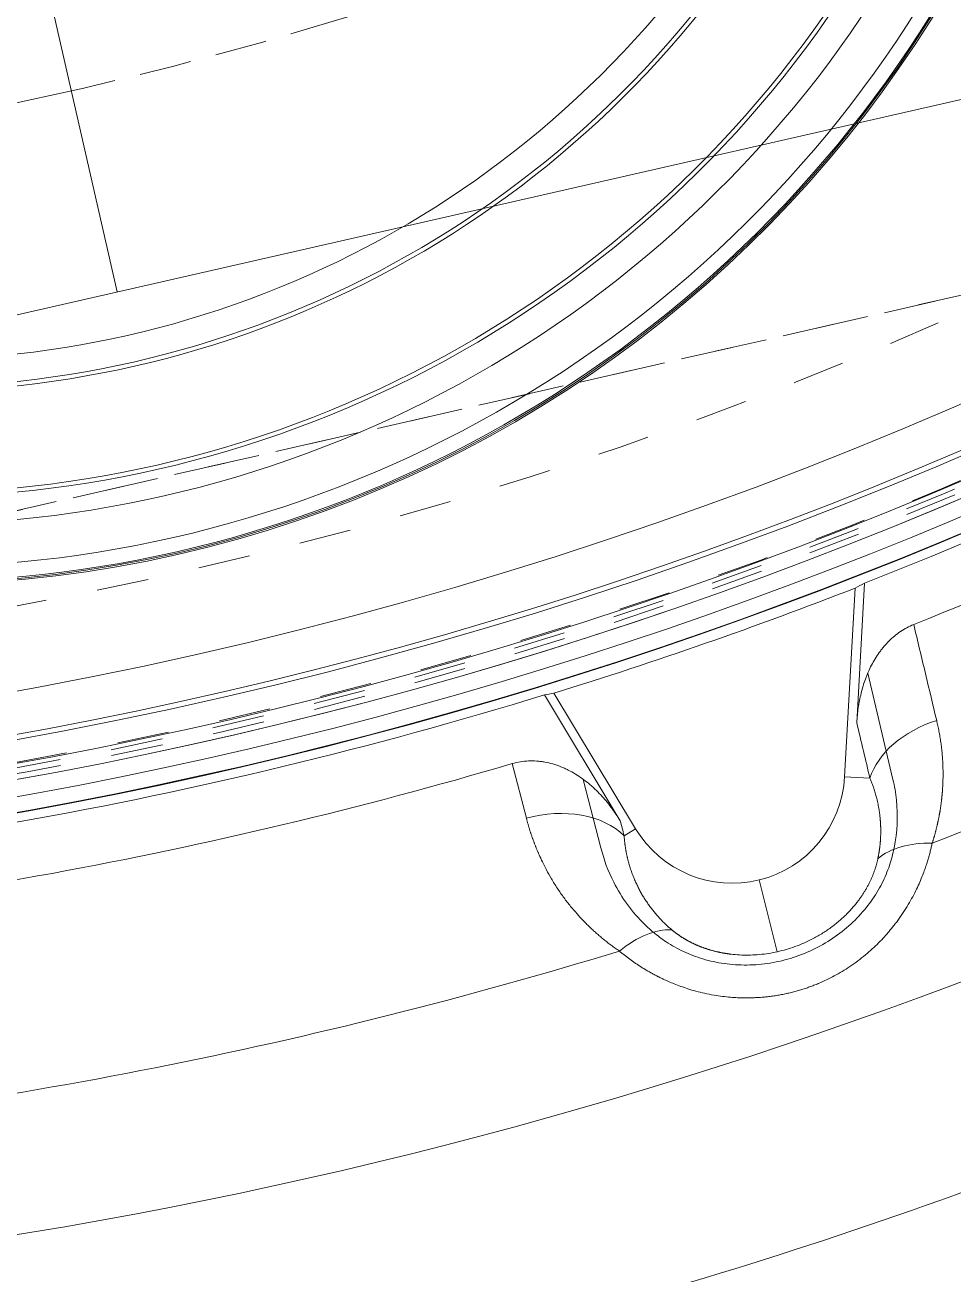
# Model space of a CAD drawing. Header units: millimetres. Extents: x -2414 to 10498, y -2238 to 649.
# Drawn here: x 8074.86 to 8104.01, y -1103.38 to -1064.14 of the extents above; entities that cross this region are included whole.
import ezdxf

# ---------------------------------------------------------------- set-up
doc = ezdxf.new("R2010")
doc.units = ezdxf.units.MM
doc.header["$LTSCALE"] = 16.335
doc.linetypes.add('DASHED', pattern=[0.2, 0.1, -0.1])
doc.linetypes.add('PHANTOM', pattern=[0.8, 0.45, -0.05, 0.1, -0.05, 0.1, -0.05])
for name, color, linetype, lineweight in [('core', 7, 'CONTINUOUS', 20), ('insert', 85, 'CONTINUOUS', 20), ('part', 7, 'CONTINUOUS', 20)]:
    doc.layers.add(name, color=color, linetype=linetype, lineweight=lineweight)

# ---------------------------------------------------------------- blocks, each defined once
blk = doc.blocks.new('43434')
at = {"layer": 'insert', "color": 5, "lineweight": 18}
blk.add_line((1.13686837721616e-13, -1.13686837721616e-13), (27.5925958105837, -120.8910611105456), dxfattribs=at)
at = {"layer": 'insert', "color": 5, "linetype": 'Continuous', "lineweight": 13}
blk.add_line((71.72067697975922, -110.8191145463221), (-16.53548535859181, -130.9630076747691), dxfattribs=at)
at = {"layer": 'insert', "linetype": 'DASHED', "lineweight": 13}
for p, q in [((73.44859172248243, -116.5790304616283), (-15.59314889383916, -136.9022267056447)), ((-15.20035975485712, -136.8125751478607), (73.05580258349687, -116.668682019413))]:
    blk.add_line(p, q, dxfattribs=at)
at = {"layer": 'insert', "linetype": 'PHANTOM', "lineweight": 18}
blk.add_circle((1.13686837721616e-13, -1.13686837721616e-13), 117.5, dxfattribs=at)
at = {"layer": 'insert', "linetype": 'Continuous', "lineweight": 18}
for centre, radius, start, end in [((2.728484105318785e-12, 2.273736754432321e-13), 138.3823994568, 154.2942857142653, 102.8657142857046), ((21.044669575944, -92.18153260729105), 37.913625, 192.8600000000912, 12.86000000007853)]:
    blk.add_arc(centre, radius, start, end, dxfattribs=at)
at = {"layer": 'insert', "linetype": 'Continuous', "lineweight": 13}
for centre, radius, start, end in [((4.433786671143025e-12, 0), 137.8826522044, 154.294285714274, 102.865714285706), ((1.13686837721616e-13, -1.13686837721616e-13), 136.9898415921703, 154.294285714274, 102.8657142857251), ((-2.853539626812562e-11, 0), 137.1317242527, 270, 89.75978569869302), ((1.13686837721616e-13, 0), 135.6324824954, 269.759785698693, 89.75978569869302), ((21.04466957613488, -92.18153260886311), 37.86583031401, 192.8600000000121, 12.8599999995776), ((21.04466957666, -92.18153260871009), 37.82569889316443, 192.859999999998, 12.85999999999798), ((21.04466957666011, -92.18153260870997), 37.36524247822, 192.859999999998, 12.85999999999798), ((21.04466957666, -92.18153260871003), 36.02323091729001, 192.859999999998, 12.86000000008488), ((21.04466957666, -92.18153260871009), 35.16487982839882, 192.8599999999584, 12.86000000001848), ((21.04466957665989, -92.18153260870997), 35.03060413499, 192.8600000000121, 12.86000000007853), ((21.04466957666011, -92.18153260870997), 31.84502845499, 192.8600000000043, 12.86000000007853), ((21.04466957666, -92.18153260871009), 31.71075276158117, 192.859999999998, 12.86000000007218), ((21.04466957666011, -92.18153260870997), 30.85240167269, 192.859999999998, 12.86000000007218)]:
    blk.add_arc(centre, radius, start, end, dxfattribs=at)
at = {"layer": 'insert', "linetype": 'DASHED', "lineweight": 13}
blk.add_arc((1.13686837721616e-13, -1.13686837721616e-13), 138.2077956093934, 262.4788254674497, 303.235460246835, dxfattribs=at)

msp = doc.modelspace()

# ---------------------------------------------------------------- linework, layer by layer
at = {"layer": 'core', "linetype": 'Continuous', "lineweight": 18}
for p, q in [((8100.607812997639, -1087.758619285353), (8100.934056316143, -1081.828595992652)), ((8100.98857818851, -1086.057532305153), (8101.229661305113, -1081.675439505653)), ((8091.477642822219, -1085.130310431953), (8094.043247759849, -1089.389975030135)), ((8091.1767522951, -1085.186510283952), (8093.561957128785, -1089.146657242061))]:
    msp.add_line(p, q, dxfattribs=at)
at = {"layer": 'core', "linetype": 'Continuous', "lineweight": 13}
for p, q in [((8101.333565483317, -1084.504701636891), (8102.125510498776, -1087.840529990443)), ((8090.169653929927, -1087.345275697783), (8090.611433305015, -1089.061247830454)), ((8092.95252752485, -1089.9881382077), (8092.399987853306, -1087.839002318773)), ((8100.607812997639, -1087.758619285353), (8101.402044619244, -1087.802314350033)), ((8094.04324775982, -1089.389975030153), (8093.680582678455, -1089.608408969724)), ((8097.927946452559, -1090.998415642975), (8098.488796308994, -1093.255271931361))]:
    msp.add_line(p, q, dxfattribs=at)
at = {"layer": 'core', "linetype": 'Continuous', "lineweight": 18}
for centre, radius, start, end in [((8050.170361536129, -951.6295860507524), 138.3823994568, 154.2919396506846, 102.8653497159111), ((8050.170361536129, -951.6295860507526), 139.7103292305, 291.4362307228294, 306.2652736301386), ((8050.170302827303, -951.6295068680424), 141.4875188759, 291.8276469846192, 305.0872765858492), ((8050.170361536129, -951.6295860507526), 139.74525, 287.1929123529375, 291.3004668026949), ((8050.170361536129, -951.6295860507524), 139.7103292305, 273.1676188257245, 287.0682170987558), ((8050.170302827302, -951.6295068680425), 141.4875188759, 274.3821190744533, 286.4217656502841), ((8097.074520089789, -1087.564233336653), 3.53863599, 211.0606438317761, 356.8510173191632)]:
    msp.add_arc(centre, radius, start, end, dxfattribs=at)
at = {"layer": 'core', "linetype": 'DASHED', "lineweight": 13}
for radius in [138.0270981755421, 137.858587914482, 133.0301440404466]:
    msp.add_arc((8050.170361536129, -951.6295860507527), radius, 200.0865112642804, 159.9134887357196, dxfattribs=at)
at = {"layer": 'core', "linetype": 'Continuous', "lineweight": 13}
for centre, radius, start, end in [((8050.170361536129, -951.6295860507526), 138.913424579, 197.7271803247957, 342.2728196765129), ((8050.170361536129, -951.6295860507527), 139.3986831883194, 198.3931349306767, 341.6068650693418), ((8050.170361536129, -951.6295860507523), 139.4156184695, 198.4887147623774, 341.5112852376225), ((8050.170302827303, -951.6295068680425), 148.0941848724, 291.0479102702024, 304.1381634071502), ((8050.170302827303, -951.6295068680427), 152.4875782438097, 276.863559965208, 303.5978437502874), ((8050.170302827303, -951.6295068680424), 148.0941848724, 275.3860198503046, 287.0260377524575), ((8050.170302827302, -951.6295068680427), 158.7007579679, 281.9462428701238, 293.2029858053612), ((8122.00616276216, -1113.713636161553), 18.70160677941, 119.8535631614951, 185.000000000204)]:
    msp.add_arc(centre, radius, start, end, dxfattribs=at)
for centre, major_axis, ratio, start_param, end_param in [((8104.28147540194, -1087.960727732753), (-2.919127083319831, -0.6918793763573614), 0.7033591606862354, 4.814821857590831, 5.884978813857995), ((8091.210269421429, -1091.096281985853), (2.905647210962647, 0.7464678729583718), 0.7068916832532853, 0.4002968385741605, 1.595345334048057), ((8104.11995797431, -1091.822702889553), (-2.847494738789358, 0.9443377111208328), 0.6114738482621914, 5.177781569407805, 5.927384521052607)]:
    msp.add_ellipse(centre, major_axis=major_axis, ratio=ratio, start_param=start_param, end_param=end_param, dxfattribs=at)
at = {"layer": 'core', "linetype": 'Continuous', "lineweight": 18}
msp.add_ellipse((8094.15436936625, -1095.261348359153), major_axis=(1.659225569339488, 2.499394026035921), ratio=0.6114697653450974, start_param=0.3557860751629188, end_param=1.105396396981666, dxfattribs=at)
for points in [[(8101.229661305109, -1081.675439505653), (8101.13112488284, -1081.726631894853), (8101.032589888229, -1081.777683889153), (8100.93405631615, -1081.828595992652)], [(8091.1767522951, -1085.186510283952), (8091.277104443479, -1085.167875011552), (8091.37740124588, -1085.149141656753), (8091.477642822219, -1085.130310432053)], [(8075.0180281234, -1103.737927096053), (8074.005001589329, -1103.650766112953), (8072.012310445029, -1103.459085367052), (8069.122951561269, -1103.125642097053), (8067.2633109509, -1102.876733315253), (8066.350001852039, -1102.746571342753)]]:
    msp.add_open_spline(points, degree=3, dxfattribs=at)
for points, knots in [([(8100.988578188498, -1086.057532305152), (8100.997218703109, -1085.900476359682), (8101.012652747339, -1085.744869807495), (8101.057760532297, -1085.436694729252), (8101.087426838125, -1085.284124616965), (8101.162346259922, -1084.982309823974), (8101.207582456981, -1084.833061533636), (8101.275362530984, -1084.648898110846), (8101.289483692542, -1084.612185999829), (8101.318909685867, -1084.539014312742), (8101.334150843092, -1084.502714233717), (8101.381458636758, -1084.394773243459), (8101.415121743605, -1084.324053940472), (8101.522828220213, -1084.115820759616), (8101.603530595677, -1083.98219763351), (8101.717378226366, -1083.822746693982), (8101.74080080846, -1083.791238076347), (8101.789019336703, -1083.729023275986), (8101.813867915428, -1083.698255477579), (8101.890189511005, -1083.607696131095), (8101.943270146036, -1083.549819053184), (8102.109412932356, -1083.384018143263), (8102.229311905613, -1083.283851948007), (8102.392393911989, -1083.17363144727), (8102.425734647259, -1083.15230741972), (8102.493538288571, -1083.111411609), (8102.527908223809, -1083.091891579754), (8102.632443108319, -1083.036156220467), (8102.704030557767, -1083.002760351022), (8102.777600096441, -1082.973293448203)], [0, 0, 0, 0, 0.1250000000000261, 0.1250000000000261, 0.2500000000000522, 0.2500000000000522, 0.3750000000000783, 0.3750000000000783, 0.4062500000000786, 0.4062500000000786, 0.437500000000079, 0.437500000000079, 0.5000000000000696, 0.5000000000000696, 0.6250000000000583, 0.6250000000000583, 0.6562500000000531, 0.6562500000000531, 0.6875000000000477, 0.6875000000000477, 0.7500000000000373, 0.7500000000000373, 0.8750000000000163, 0.8750000000000163, 0.9062500000000111, 0.9062500000000111, 0.9375000000000058, 0.9375000000000058, 1, 1, 1, 1]), ([(8090.169653929961, -1087.345275697894), (8090.253246561768, -1087.320638538501), (8090.337393516837, -1087.301420869302), (8090.506741682253, -1087.27329274135), (8090.677144359847, -1087.255474335136), (8090.849599779252, -1087.257725110989), (8090.958022515579, -1087.265370394221), (8090.979722121363, -1087.267211862384), (8091.022908488876, -1087.271487040644), (8091.087470232447, -1087.278795015784), (8091.151395427283, -1087.288719259152), (8091.278435041912, -1087.311900098735), (8091.362048868728, -1087.331789797391), (8091.527269997139, -1087.379816180215), (8091.608876832906, -1087.407954778964), (8091.709693151129, -1087.448028177398), (8091.729808962223, -1087.456294152616), (8091.769731058637, -1087.473228682751), (8091.829218815388, -1087.499260898913), (8091.887556515027, -1087.527126808425), (8092.002780801948, -1087.585172334343), (8092.077665580426, -1087.626948867213), (8092.297036548312, -1087.760702461309), (8092.436272284791, -1087.861051037746), (8092.602580022446, -1087.998822808664), (8092.635508419427, -1088.027049422296), (8092.700265139512, -1088.084417520548), (8092.795752800798, -1088.171833108175), (8092.886535969226, -1088.263142238073), (8093.062312679738, -1088.450552120602), (8093.171807954664, -1088.581855793126), (8093.37703517415, -1088.855853974596), (8093.472756303512, -1088.998557434441), (8093.561957128811, -1089.146657242046)], [0, 0, 0, 0, 0.06250000000000983, 0.06250000000000983, 0.1250000000000197, 0.1875000000000295, 0.1875000000000295, 0.2031250000000318, 0.2031250000000318, 0.2187500000000341, 0.2500000000000423, 0.2500000000000423, 0.3125000000000557, 0.3125000000000557, 0.3750000000000691, 0.3750000000000691, 0.390625000000068, 0.390625000000068, 0.406250000000067, 0.4375000000000603, 0.4375000000000603, 0.5000000000000469, 0.5000000000000469, 0.6250000000000158, 0.6250000000000158, 0.6562500000000157, 0.6562500000000157, 0.6875000000000155, 0.7500000000000154, 0.7500000000000154, 0.8750000000000078, 0.8750000000000078, 1, 1, 1, 1])]:
    msp.add_open_spline(points, degree=3, knots=knots, dxfattribs=at)
at = {"layer": 'core', "linetype": 'Continuous', "lineweight": 13}
for points in [[(8103.498894542879, -1085.989042419752), (8103.38408834622, -1085.509089935752), (8103.149065007379, -1084.526513141353), (8102.90322391785, -1083.498591137653), (8102.77760009514, -1082.973293444953)], [(8101.40204461925, -1087.802314350052), (8101.335107444959, -1087.519897898553), (8101.199258706689, -1086.946686000053), (8101.059462654669, -1086.356711460252), (8100.98857818851, -1086.057532305153)], [(8093.561957128799, -1089.146657242052), (8093.581556733749, -1089.222948811253), (8093.620927264659, -1089.376199003253), (8093.660640434369, -1089.530783296952), (8093.680582678449, -1089.608408969752)]]:
    msp.add_open_spline(points, degree=3, dxfattribs=at)
for points, knots in [([(8103.358104454047, -1089.842914165902), (8103.361807122931, -1089.831425393679), (8103.369215179811, -1089.808439412279), (8103.380081434288, -1089.773942087215), (8103.390773210463, -1089.739416144582), (8103.401272725911, -1089.704861763743), (8103.411585028745, -1089.670279711733), (8103.421709054546, -1089.635670601938), (8103.431645390347, -1089.601035092926), (8103.441394192082, -1089.566373835092), (8103.450955743348, -1089.53168748495), (8103.460330305637, -1089.496976701276), (8103.469518158623, -1089.462242146126), (8103.478519589477, -1089.427484484538), (8103.48733489585, -1089.392704384592), (8103.495964385185, -1089.357902517374), (8103.504408375021, -1089.323079556964), (8103.512667193027, -1089.288236180418), (8103.520741177103, -1089.253373067753), (8103.528630675478, -1089.218490901926), (8103.536336046784, -1089.183590368825), (8103.543857660157, -1089.148672157245), (8103.551195895326, -1089.113736958876), (8103.558351142692, -1089.078785468284), (8103.565323803426, -1089.043818382897), (8103.572114289549, -1089.008836402985), (8103.578723024026, -1088.973840231647), (8103.585150440843, -1088.938830574792), (8103.591396985102, -1088.903808141123), (8103.5974631131, -1088.868773642122), (8103.603349292418, -1088.833727792034), (8103.609056001998, -1088.798671307845), (8103.614583732234, -1088.763604909276), (8103.619932985063, -1088.728529318753), (8103.62510427397, -1088.693445261412), (8103.630098124394, -1088.658353465031), (8103.63491507513, -1088.623254641617), (8103.639555692629, -1088.588149409919), (8103.644019953087, -1088.553038296117), (8103.648307847238, -1088.517921733493), (8103.652419374341, -1088.482800136287), (8103.656354538408, -1088.447673919118), (8103.6601133486, -1088.412543496908), (8103.663695819178, -1088.377409284861), (8103.667101969569, -1088.342271698431), (8103.670331824417, -1088.307131153286), (8103.673385413615, -1088.271988065286), (8103.676262772391, -1088.23684285043), (8103.678963941197, -1088.201695924884), (8103.681488966359, -1088.166547704753), (8103.683837897843, -1088.131398606767), (8103.686010797829, -1088.096249045565), (8103.688007708874, -1088.061099443717), (8103.689828773092, -1088.025950194105), (8103.692466141571, -1087.969598535633), (8103.695350708282, -1087.892302696318), (8103.697649918984, -1087.794372586807), (8103.698600094949, -1087.697156940252), (8103.698234824742, -1087.600658652438), (8103.696587203051, -1087.504880172013), (8103.693689963123, -1087.409823646479), (8103.689576067143, -1087.315490933256), (8103.684276090949, -1087.221884310087), (8103.677814411834, -1087.129007272756), (8103.670216067948, -1087.036863166884), (8103.661505624487, -1086.945455101261), (8103.651707467449, -1086.854785875547), (8103.640845726529, -1086.76485799837), (8103.62894427979, -1086.675673694304), (8103.616026801297, -1086.587234893489), (8103.602116558477, -1086.49954330103), (8103.587237161175, -1086.412600166736), (8103.571409781076, -1086.326407165398), (8103.554663441537, -1086.240963165054), (8103.536996918198, -1086.156276218696), (8103.518519778294, -1086.072319198331), (8103.505424384768, -1086.016750836269), (8103.498894542879, -1085.989042419751)], [0, 0, 0, 0, 0.008702380248756336, 0.01741115122207847, 0.02612633790161005, 0.03484796327683926, 0.04357604833279259, 0.05231061203777997, 0.0610516713310897, 0.0697992411108482, 0.07855333422169666, 0.08731396144269042, 0.09608113147503333, 0.1048548509299551, 0.113635124316575, 0.1224219540297437, 0.1312153403380005, 0.1400152813714618, 0.1488217731097765, 0.1576348093701197, 0.1664543817951775, 0.1752804798412317, 0.1841130907661644, 0.1929521996176117, 0.2017977892210644, 0.210649840168065, 0.2195083308044216, 0.2283732372184253, 0.2372445332291791, 0.2461221903749315, 0.255006177901428, 0.2638964627504006, 0.2727930095479828, 0.2816957805933299, 0.2906047358471162, 0.2995198329202659, 0.3084410270626207, 0.3173682853152768, 0.3263016309745944, 0.3352411014828601, 0.3441867337167782, 0.3531385639822003, 0.36209662800887, 0.3710609609450382, 0.3800315973520048, 0.3890085711985852, 0.3979919158554874, 0.4069816640895711, 0.415977848058086, 0.4249804993027831, 0.4339896487439432, 0.4430053266743582, 0.4520275627531828, 0.4610563859997249, 0.4700918247871897, 0.4954858059556118, 0.5207533091303225, 0.5458949660272183, 0.5709113482338943, 0.5958029694003675, 0.6205702874172149, 0.6452137052978991, 0.6697334605773213, 0.6941295558743855, 0.7184019594447768, 0.7425506285910236, 0.7665755109826423, 0.790476545912879, 0.8142536654938654, 0.8379067957917872, 0.8614358579040793, 0.8848407689801226, 0.9081214431872257, 0.9312777926236361, 0.954309728180037, 0.9772171603513132, 1, 1, 1, 1]), ([(8101.651974891345, -1090.330925398868), (8101.653869949421, -1090.321817352232), (8101.657679736778, -1090.303506715034), (8101.663165665075, -1090.27595484383), (8101.668517480293, -1090.248162039319), (8101.673712256865, -1090.220134110867), (8101.67875100559, -1090.191871797767), (8101.683628207859, -1090.1633772944), (8101.688340104961, -1090.13465247614), (8101.692882444663, -1090.10569938294), (8101.697251095342, -1090.076520088845), (8101.701441880315, -1090.047116738489), (8101.705450624232, -1090.017491538189), (8101.709273141848, -1089.987646759354), (8101.712905242477, -1089.957584738558), (8101.716342730221, -1089.927307878489), (8101.719581405371, -1089.896818648661), (8101.722617065517, -1089.866119586176), (8101.725445506766, -1089.835213296452), (8101.728062524962, -1089.804102453955), (8101.730463916935, -1089.772789802913), (8101.732645481764, -1089.741278158016), (8101.73460302207, -1089.709570405107), (8101.736332345335, -1089.677669501862), (8101.737829265231, -1089.645578478446), (8101.739089602989, -1089.613300438168), (8101.740109188776, -1089.58083855811), (8101.740883863102, -1089.548196089748), (8101.741409478253, -1089.51537635955), (8101.741681899742, -1089.482382769562), (8101.741697007782, -1089.449218797974), (8101.74145069879, -1089.415887999669), (8101.740938886898, -1089.382394006764), (8101.740157505536, -1089.348740529061), (8101.739102508865, -1089.31493135477), (8101.737769873858, -1089.280970350092), (8101.736155600084, -1089.246861463019), (8101.734255718241, -1089.212608711104), (8101.732066265792, -1089.178216229614), (8101.729583386829, -1089.143688091756), (8101.726802963396, -1089.109028988649), (8101.720835729041, -1089.041652313262), (8101.709230076179, -1088.935283506976), (8101.687638487114, -1088.784535051639), (8101.656911386372, -1088.615763222028), (8101.616922613888, -1088.439112687266), (8101.5710282346, -1088.270659687804), (8101.525153160094, -1088.124959569374), (8101.483836620068, -1088.007388456858), (8101.449129582614, -1087.916507054627), (8101.422680113472, -1087.851084249003), (8101.407794321318, -1087.815903188102), (8101.402044619244, -1087.802314350052)], [0, 0, 0, 0, 0.009721405128814154, 0.01954372100810947, 0.02946683437793204, 0.03949062962780306, 0.04961498886281682, 0.05983979196725658, 0.07016491666590143, 0.08059023858313255, 0.09111563130004101, 0.1017409664096041, 0.1124661135701044, 0.12329094055688, 0.1342153133125096, 0.145239095995563, 0.1563621510279714, 0.1675843391411286, 0.1789055194208193, 0.1903255493510028, 0.2018442848565843, 0.2134615803452065, 0.225177288748129, 0.2369912615602598, 0.2489033488794128, 0.2609133994448096, 0.2730212606749107, 0.2852267787045942, 0.297529798421762, 0.3099301635033732, 0.3224277164509867, 0.3350222986258194, 0.3477137502833778, 0.3605019106076757, 0.3733866177450902, 0.3863677088378808, 0.3994450200573966, 0.4126183866369859, 0.4258876429046773, 0.4392526223156059, 0.4527131574842346, 0.4662690802164033, 0.5180183170962873, 0.5781501212429787, 0.6465777095098808, 0.723203679265658, 0.7972034617944473, 0.8599156390171037, 0.9114628642232231, 0.9519446761131694, 0.9814384217815565, 1, 1, 1, 1]), ([(8102.153861884524, -1090.036008260166), (8102.156534757161, -1090.023397033127), (8102.159153472538, -1090.010794381646), (8102.266436426884, -1089.484015879686), (8102.285456889086, -1088.981746960281), (8102.211676981291, -1088.270164041613), (8102.174466184566, -1088.052829069364), (8102.124119792318, -1087.841060843091)], [0, 0, 0, 0, 0.01665666039095916, 0.01665666039095916, 0.6967624015605105, 0.6967624015605105, 1, 1, 1, 1]), ([(8090.611433305015, -1089.061247830471), (8090.615066009722, -1089.075258465885), (8090.622322245265, -1089.103244354879), (8090.633514823339, -1089.145080144701), (8090.644912492001, -1089.18674376023), (8090.656535704542, -1089.228228746842), (8090.668375617892, -1089.269536773858), (8090.680431229029, -1089.310667352109), (8090.692699462115, -1089.351620578728), (8090.705177814478, -1089.392396404578), (8090.717863650292, -1089.432994829888), (8090.730754389073, -1089.473415852121), (8090.743847455326, -1089.513659479968), (8090.757140291943, -1089.5537257297), (8090.770630356597, -1089.593614626218), (8090.784315122655, -1089.633326202844), (8090.798192078899, -1089.67286050145), (8090.812258729559, -1089.712217572496), (8090.826512594266, -1089.751397475075), (8090.840951208017, -1089.790400276975), (8090.855572121159, -1089.829226054706), (8090.870372899302, -1089.867874893572), (8090.885351123472, -1089.906346887637), (8090.900504389403, -1089.944642140028), (8090.91583030999, -1089.982760761974), (8090.931326506027, -1090.020702876568), (8090.94699064045, -1090.058468604909), (8090.962820290916, -1090.096058117778), (8090.978813423229, -1090.133471443671), (8090.99496663153, -1090.170709182445), (8091.038745821307, -1090.270156403191), (8091.117864248574, -1090.441655632723), (8091.24468454372, -1090.693159691136), (8091.39998662644, -1090.971596869613), (8091.583427214808, -1091.265969320172), (8091.785883552193, -1091.55557982155), (8091.992959904708, -1091.822105013763), (8092.193096271164, -1092.057214198429), (8092.34239755802, -1092.219163308667), (8092.440126400551, -1092.32031031837), (8092.489889033559, -1092.370793548271), (8092.540457300498, -1092.421082536986), (8092.59184359757, -1092.471163217055), (8092.644057111405, -1092.52102306318), (8092.697107869761, -1092.570648925924), (8092.751005645918, -1092.62002761539), (8092.805760249867, -1092.66914574383), (8092.861381445545, -1092.717989768154), (8092.917878969631, -1092.76654597788), (8092.97526251975, -1092.81480050045), (8093.033541762872, -1092.86273929197), (8093.092726293201, -1092.910348169076), (8093.152825772614, -1092.957612690226), (8093.213849387787, -1093.00451860104), (8093.275807870728, -1093.051050163503), (8093.338705900582, -1093.097196425529), (8093.402570597656, -1093.142927695976), (8093.467344588312, -1093.188283817915), (8093.511226796835, -1093.218069229222), (8093.533207535612, -1093.232988837129)], [0, 0, 0, 0, 0.008633527479828228, 0.01724525223392939, 0.02583517365840074, 0.03440329036267311, 0.04294960022204271, 0.05147410042914186, 0.05997678754420686, 0.06845765754425671, 0.07691670587110941, 0.08535392747832549, 0.0937693168769898, 0.1021628681804066, 0.1105345751477187, 0.118884431226406, 0.1272124295936802, 0.1355185631969034, 0.1438028247928256, 0.1520652069858407, 0.1603057022651632, 0.1685243030409976, 0.1767210016796575, 0.1848957905376772, 0.1930486619949386, 0.2011796084867502, 0.2092886225350362, 0.2173756967784412, 0.2254408240015714, 0.2334839971632399, 0.2415052094237839, 0.2900122715752741, 0.3455804558473417, 0.4082101331002781, 0.477919600721013, 0.5488059332907815, 0.6136734555470998, 0.6725264841837134, 0.7253422051125966, 0.7385967439739165, 0.7519020796741697, 0.7652580555625039, 0.7786645316051873, 0.7921213852327946, 0.8056285122020181, 0.8191858274719235, 0.832793266094639, 0.846450784120265, 0.860158359515829, 0.8739159930982152, 0.887723709480681, 0.901581558032904, 0.9154896138541446, 0.9294479787593198, 0.9434567822776349, 0.9575161826634115, 0.9716263679187324, 0.9857875568274184, 1, 1, 1, 1]), ([(8093.533207535613, -1093.232988837131), (8093.541445987647, -1093.239908806885), (8093.557935117521, -1093.253759015581), (8093.582941190721, -1093.274476165341), (8093.608169502874, -1093.295167173119), (8093.633637972035, -1093.315824230808), (8093.659341271476, -1093.336446027343), (8093.685280318713, -1093.357029483298), (8093.711454356708, -1093.377571970025), (8093.737863080089, -1093.398070713412), (8093.764506064112, -1093.418522953605), (8093.791382917838, -1093.438925901756), (8093.818493242874, -1093.459276751257), (8093.845836644302, -1093.479572674343), (8093.873412727604, -1093.499810822623), (8093.901221099333, -1093.519988326548), (8093.929261366784, -1093.540102295159), (8093.957533137927, -1093.560149815764), (8093.986036021266, -1093.580127953623), (8094.014769625715, -1093.600033751627), (8094.043733560471, -1093.619864229982), (8094.072927434877, -1093.639616385876), (8094.102350858289, -1093.659287193158), (8094.132003439943, -1093.678873602004), (8094.161884788811, -1093.698372538584), (8094.19199451346, -1093.717780904723), (8094.222332221911, -1093.737095577563), (8094.252897521489, -1093.756313409219), (8094.283690018678, -1093.775431226431), (8094.314709318969, -1093.794445830218), (8094.345955026703, -1093.813353995525), (8094.37742674492, -1093.832152470864), (8094.4091240752, -1093.850837977961), (8094.441046617503, -1093.869407211389), (8094.473193970002, -1093.887856838209), (8094.505565728926, -1093.906183497597), (8094.538161488382, -1093.924383800482), (8094.570980840202, -1093.942454329154), (8094.604023373729, -1093.960391636942), (8094.637288675784, -1093.97819224764), (8094.670776329975, -1093.995852655846), (8094.704485918432, -1094.013369323889), (8094.738417014465, -1094.030738691472), (8094.772569209147, -1094.047957137814), (8094.806942011135, -1094.065021121212), (8094.841535220023, -1094.081926655795), (8094.876347530648, -1094.098671264433), (8094.953095538701, -1094.134982344269), (8095.078664040797, -1094.191884103926), (8095.261570282722, -1094.268406468089), (8095.465810787562, -1094.346030902987), (8095.692198720886, -1094.422736402525), (8095.941391906432, -1094.496199569506), (8096.213830825341, -1094.563738555442), (8096.493478263211, -1094.619195018025), (8096.765204456502, -1094.659517863928), (8097.013147994657, -1094.685174492349), (8097.238419932609, -1094.699536399727), (8097.440246232065, -1094.705272618418), (8097.618111782129, -1094.704790634918), (8097.771707467893, -1094.700209455916), (8097.900873784683, -1094.693361835652), (8098.005554198924, -1094.685794807809), (8098.085754821605, -1094.678758452993), (8098.141512780719, -1094.673229901859), (8098.198105471036, -1094.667149636462), (8098.263424992042, -1094.659350401114), (8098.345323619177, -1094.6484423158), (8098.426441720036, -1094.636447975371), (8098.506766075199, -1094.62341746132), (8098.586283529374, -1094.609374488226), (8098.664981777751, -1094.594349383984), (8098.742849141609, -1094.578370364269), (8098.81987461141, -1094.561465840332), (8098.896047819205, -1094.543663808015), (8098.971359029837, -1094.524992008969), (8099.045799127264, -1094.505477887675), (8099.119359602237, -1094.485148602499), (8099.1920325398, -1094.46403102264), (8099.263810606615, -1094.442151728411), (8099.33468703958, -1094.419537012374), (8099.40465562996, -1094.396212874116), (8099.473710724402, -1094.372205039542), (8099.541847164146, -1094.347538889815), (8099.609060452185, -1094.322239723344), (8099.675346081359, -1094.296331791377), (8099.740701952618, -1094.269841849957), (8099.863790698177, -1094.21814374779), (8100.046179660486, -1094.135369377534), (8100.287277029198, -1094.0126647862), (8100.531395281365, -1093.873810942633), (8100.777163173314, -1093.717951342604), (8101.023052617436, -1093.544259122796), (8101.256605991993, -1093.360402319864), (8101.474962904334, -1093.169917602455), (8101.676173963409, -1092.976986367373), (8101.829761486647, -1092.81500036539), (8101.943458521311, -1092.687141286625), (8102.023140829126, -1092.594311007824), (8102.105522332345, -1092.494417609247), (8102.190144825183, -1092.387277750754), (8102.276486435066, -1092.272706732953), (8102.393711696753, -1092.10895832709), (8102.531683458203, -1091.899719314282), (8102.679715710708, -1091.649926851417), (8102.808152123699, -1091.409319255062), (8102.918926329487, -1091.179359978964), (8103.013873944053, -1090.961142088932), (8103.079592040881, -1090.794202848587), (8103.123461192384, -1090.674773321198), (8103.150194462713, -1090.598776770059), (8103.175428397329, -1090.523937537454), (8103.199218590991, -1090.450278025302), (8103.221629194579, -1090.37781975882), (8103.242720045444, -1090.306581465769), (8103.262549947087, -1090.236579766996), (8103.281176408995, -1090.167828878097), (8103.298653745876, -1090.100341664495), (8103.31504098498, -1090.034126335831), (8103.330372976201, -1089.969198888498), (8103.344765973321, -1089.905538140648), (8103.353682028605, -1089.863677389103), (8103.358104453943, -1089.842914165633)], [0, 0, 0, 0, 0.003087410146202194, 0.006179401987400732, 0.00927591070805323, 0.01237687132493665, 0.01548221872607364, 0.01859188771021036, 0.0217058130268342, 0.02482392941676975, 0.0279461716534212, 0.0310724745846729, 0.03420277317549503, 0.03733700255129999, 0.04047509804209309, 0.04361699522742807, 0.04676262998227743, 0.04991193852376432, 0.05306485745891078, 0.05622132383334685, 0.05938127518108608, 0.06254464957539581, 0.0657113856808144, 0.06888142280634522, 0.07205470095991412, 0.07523116090407528, 0.07841074421309888, 0.08159339333141462, 0.08477905163351111, 0.08796766348533178, 0.09115917430717523, 0.09435353063825427, 0.09755068020285948, 0.1007505719782335, 0.1039531562642232, 0.1071583847547316, 0.1103662106110501, 0.1135765885370894, 0.1167894748566343, 0.1200048275926097, 0.123222606548438, 0.126442773391565, 0.1296652917391826, 0.1328901272462053, 0.1361172476955944, 0.1393466230910214, 0.1425782257519931, 0.1458120304114379, 0.1605990598039857, 0.1768440209878382, 0.1945341194068918, 0.2136544330470846, 0.2341872329947128, 0.256111398986714, 0.2794021723546351, 0.3002146129478722, 0.3191085570953703, 0.3361119510817818, 0.3512456125627399, 0.3645253083601122, 0.3759631420598957, 0.3855684695516413, 0.393348501275716, 0.3993087008788985, 0.4034530518255114, 0.4057842360407783, 0.4119333951858325, 0.4180304839456821, 0.4240759583136073, 0.4300702496796186, 0.436013766113051, 0.4419068935827641, 0.4477499971165656, 0.4535434219014484, 0.4592874943264385, 0.4649825229697805, 0.4706287995323433, 0.4762265997191277, 0.4817761840707759, 0.4872777987470405, 0.4927316762641673, 0.498138036188144, 0.5034970857857876, 0.5088090206356316, 0.514074025200531, 0.5192922733639659, 0.5244639289318809, 0.5295891461020146, 0.5486723115773495, 0.5685534684161545, 0.5892434156877695, 0.6107560084451376, 0.6331091016382996, 0.6563257507507522, 0.6773696414666586, 0.6984915208063566, 0.7196902693057288, 0.7285479778153282, 0.7380001215460953, 0.7480502937728305, 0.7587025541284562, 0.7699615353754401, 0.781832584845941, 0.806442433901742, 0.8300112097376976, 0.8525147449052978, 0.8739316585442847, 0.8942440245496698, 0.9134374071719967, 0.9206578873311378, 0.9277871081087112, 0.9348244119186797, 0.9417691330707663, 0.948620605559496, 0.9553781698497771, 0.962041178747462, 0.9686090024371223, 0.9750810327636877, 0.9814566868289798, 0.9877354099690193, 0.9939166781729504, 1, 1, 1, 1]), ([(8093.680582678477, -1089.608408969736), (8093.681325581862, -1089.619410497015), (8093.682818343947, -1089.641516551665), (8093.68541117466, -1089.674843291904), (8093.688284843478, -1089.708487642549), (8093.691472097146, -1089.742449994827), (8093.694974267903, -1089.776729308681), (8093.69880132865, -1089.811324781623), (8093.702961010154, -1089.846235391477), (8093.707461756213, -1089.881460016675), (8093.712311919814, -1089.916997399636), (8093.717519980209, -1089.952846152731), (8093.723094482621, -1089.989004752643), (8093.729044053243, -1090.025471537897), (8093.735377393478, -1090.0622447053), (8093.742103280571, -1090.099322307398), (8093.74923056322, -1090.136702246814), (8093.756768170511, -1090.174382282035), (8093.764725071577, -1090.212359989901), (8093.773110420733, -1090.25063289163), (8093.781933001376, -1090.289197960718), (8093.791203319456, -1090.328053466665), (8093.809806112939, -1090.402941202787), (8093.840080548257, -1090.513916750139), (8093.885925894025, -1090.660761443708), (8093.937694356297, -1090.807727522143), (8093.995474879241, -1090.954610291322), (8094.047505830648, -1091.074212959986), (8094.09072774988, -1091.166674086898), (8094.122749188417, -1091.232024413441), (8094.155728494557, -1091.29641487493), (8094.189636817237, -1091.359834936733), (8094.224429472761, -1091.422265768947), (8094.260065997831, -1091.483692445959), (8094.296504921193, -1091.54410069787), (8094.333705190572, -1091.603477728912), (8094.37162584536, -1091.661811964247), (8094.410226148891, -1091.719093077989), (8094.449465597694, -1091.775311946484), (8094.48930396103, -1091.830460620605), (8094.529701310425, -1091.884532292469), (8094.570618049827, -1091.937521263134), (8094.612014943596, -1091.989422909637), (8094.653853143209, -1092.040233651814), (8094.696094212054, -1092.089950919095), (8094.73870015011, -1092.138573116458), (8094.781633412255, -1092.18609959281), (8094.824856943133, -1092.232530600146), (8094.868334145084, -1092.277867286168), (8094.912029083836, -1092.322111564939), (8094.955905821193, -1092.365266432441), (8094.999930923039, -1092.407334661259), (8095.044064395179, -1092.44832340008), (8095.088292746458, -1092.488227275207), (8095.132508738623, -1092.527089727564), (8095.162397194881, -1092.55243842806), (8095.177210737099, -1092.565001942272)], [0, 0, 0, 0, 0.01054556156231826, 0.02118985430730234, 0.03193308563652199, 0.04277546521524305, 0.05371720499713741, 0.06475851924881229, 0.07589962457414788, 0.08714073993848012, 0.09848208669262004, 0.1099238885967114, 0.1214663718439495, 0.1331097650841603, 0.1448542994472322, 0.1567002085664296, 0.1686477286015723, 0.180697098262098, 0.1928485588300003, 0.2051023541826676, 0.2174587308155834, 0.2299179378649517, 0.2424802271301897, 0.2895693490932464, 0.3369427082596104, 0.3846021378756815, 0.4325494626542267, 0.480786498843938, 0.5027392425023717, 0.5244466488817823, 0.5459078526441167, 0.5671219907991761, 0.5880882033118828, 0.6088056337094534, 0.6292734296893299, 0.6494907437288006, 0.6694567336973017, 0.6891705634725016, 0.7086314035613521, 0.7278384317273928, 0.7467908336257293, 0.7654878034472186, 0.7839285445735604, 0.8021122702451381, 0.8200382042436758, 0.8377055815919281, 0.8551136492729112, 0.872261666971407, 0.8891489078407933, 0.9057746592985697, 0.9221382238543567, 0.9382389199745325, 0.9540760829882138, 0.9696490660398164, 0.9849572410940518, 1, 1, 1, 1]), ([(8092.952547435528, -1089.988133138814), (8093.044732271519, -1090.364009556071), (8093.179044897345, -1090.724761323213), (8093.599734062664, -1091.554397832929), (8093.930854444252, -1092.013212323046), (8094.425755120291, -1092.49075223599), (8094.511189499988, -1092.567776035185), (8094.600220764038, -1092.64240713872)], [0, 0, 0, 0, 0.3736944581576446, 0.3736944581576446, 0.8960900549892294, 0.8960900549892294, 1, 1, 1, 1]), ([(8102.151559516734, -1090.036930400946), (8102.145473073438, -1090.067750706781), (8102.138969299091, -1090.098743613438), (8102.091288720382, -1090.313066360694), (8102.036338464677, -1090.498622033411), (8101.894544237735, -1090.872678729798), (8101.808333505385, -1091.060116345282), (8101.596394257225, -1091.440177285404), (8101.474547951343, -1091.625394079836), (8101.197646295295, -1091.983822700658), (8101.04178331251, -1092.15784748693), (8100.696920932042, -1092.487424198708), (8100.511637248485, -1092.639656380766), (8100.115406055623, -1092.918103241515), (8099.902614718556, -1093.045227494881), (8099.45804634666, -1093.266550272984), (8099.229226853469, -1093.359652220703), (8098.758757874308, -1093.51136626551), (8098.514516792082, -1093.570291620459), (8098.027332337459, -1093.649506210236), (8097.784739229554, -1093.670236614273), (8097.301877116432, -1093.675633736944), (8097.059667832613, -1093.659774612451), (8096.595452034896, -1093.594468943019), (8096.371740892782, -1093.545314466755), (8095.941164591584, -1093.417151001305), (8095.734050535714, -1093.337635238485), (8095.350750472784, -1093.157887225858), (8095.172534924906, -1093.057148871386), (8094.861447413328, -1092.851209332876), (8094.726131974999, -1092.748090375976), (8094.602694586194, -1092.641685937297)], [0, 0, 0, 0, 0.01211031536359471, 0.01211031536359471, 0.08328820301918496, 0.08328820301918496, 0.1544660906747747, 0.1544660906747747, 0.225643978330363, 0.225643978330363, 0.2968218659859512, 0.2968218659859512, 0.3679997536415404, 0.3679997536415404, 0.4391776412971287, 0.4391776412971287, 0.5103555289527169, 0.5103555289527169, 0.5815334166083052, 0.5815334166083052, 0.6527113042638933, 0.6527113042638933, 0.7238891919194826, 0.7238891919194826, 0.7950670795750708, 0.7950670795750708, 0.8662449672306591, 0.8662449672306591, 0.9374228548862473, 0.9374228548862473, 1, 1, 1, 1]), ([(8095.177210737099, -1092.565001942272), (8095.18319283822, -1092.57000478309), (8095.195142775096, -1092.579998534577), (8095.213348761193, -1092.594909155969), (8095.231733144441, -1092.609736048906), (8095.250317379669, -1092.624473258862), (8095.269095534343, -1092.639120246708), (8095.288068969352, -1092.653675016011), (8095.307237078496, -1092.668135948305), (8095.326599761112, -1092.682501313172), (8095.346156761567, -1092.696769399224), (8095.365907845449, -1092.71093847929), (8095.385852752307, -1092.72500681987), (8095.405991208067, -1092.738972678779), (8095.426322921508, -1092.752834305944), (8095.446847585006, -1092.766589943362), (8095.467564874127, -1092.780237825286), (8095.488474447533, -1092.793776178355), (8095.509575946802, -1092.807203221737), (8095.530868996277, -1092.82051716728), (8095.552353202903, -1092.833716219654), (8095.574028156067, -1092.846798576506), (8095.595893427439, -1092.859762428611), (8095.617948570821, -1092.87260596003), (8095.640193121978, -1092.885327348268), (8095.662626598489, -1092.897924764435), (8095.685248499587, -1092.910396373406), (8095.708058306008, -1092.922740333995), (8095.731055479829, -1092.934954799116), (8095.754239464316, -1092.947037915959), (8095.777609683775, -1092.958987826162), (8095.801165543393, -1092.970802665988), (8095.824906429088, -1092.982480566505), (8095.848831707356, -1092.994019653768), (8095.872940725128, -1093.005418049), (8095.897232809608, -1093.016673868786), (8095.921707268136, -1093.027785225256), (8095.946363388035, -1093.038750226281), (8095.971200436466, -1093.049566975668), (8095.996217660279, -1093.060233573356), (8096.021414285877, -1093.070748115621), (8096.046789519062, -1093.081108695273), (8096.072342544903, -1093.091313401867), (8096.098072527591, -1093.101360321909), (8096.123978610298, -1093.111247539069), (8096.150059915039, -1093.120973134392), (8096.176315542542, -1093.130535186519), (8096.202744572105, -1093.139931771905), (8096.229346061464, -1093.149160965039), (8096.256119046662, -1093.15822083867), (8096.283062541919, -1093.167109464038), (8096.3101755395, -1093.175824911099), (8096.337457009589, -1093.184365248762), (8096.364905900164, -1093.192728545122), (8096.392521136869, -1093.200912867702), (8096.420301622897, -1093.208916283691), (8096.448246238862, -1093.216736860189), (8096.476353842691, -1093.224372664456), (8096.504623269494, -1093.231821764155), (8096.533053331458, -1093.239082227613), (8096.561642817731, -1093.246152124069), (8096.590390494311, -1093.253029523934), (8096.619295103937, -1093.25971249905), (8096.64835536598, -1093.266199122956), (8096.677569976345, -1093.27248747115), (8096.70693760736, -1093.278575621358), (8096.736456907678, -1093.284461653808), (8096.76612650219, -1093.2901436515), (8096.795944991891, -1093.295619700479), (8096.825910953918, -1093.300887890141), (8096.856022940975, -1093.305946313405), (8096.88627948305, -1093.310793067417), (8096.916679080592, -1093.315426252245), (8096.947220229587, -1093.319843977145), (8096.977901327487, -1093.324044338507), (8097.008721024319, -1093.328025503637), (8097.116973602849, -1093.341173839301), (8097.306327771551, -1093.357354747151), (8097.581591661572, -1093.363127626846), (8097.863439146761, -1093.350871696503), (8098.146622182704, -1093.320146173024), (8098.428089523501, -1093.271300733292), (8098.704971500186, -1093.205015919351), (8098.97822775782, -1093.121062543661), (8099.214284405617, -1093.031836589149), (8099.413513243669, -1092.944552135677), (8099.577138661204, -1092.864925854131), (8099.735411478701, -1092.779919641239), (8099.888160379794, -1092.689869100748), (8100.035224549807, -1092.595106584231), (8100.176464437735, -1092.495966528095), (8100.311758355336, -1092.392782731238), (8100.441002735235, -1092.285887858739), (8100.56411150538, -1092.175612310831), (8100.68101516507, -1092.062283731466), (8100.791661725539, -1091.946224898617), (8100.896010330558, -1091.827757741505), (8100.973113239006, -1091.73293566797), (8101.026810722145, -1091.663166978624), (8101.059716193782, -1091.619117927783), (8101.091757191114, -1091.57491672207), (8101.122935581058, -1091.530578169295), (8101.153253901086, -1091.486117057118), (8101.182714786628, -1091.441547944308), (8101.211321116948, -1091.396885213381), (8101.239075968495, -1091.352143053358), (8101.265982619885, -1091.307335461446), (8101.292044543072, -1091.262476239821), (8101.317265398255, -1091.217578993903), (8101.34164902782, -1091.172657130399), (8101.365199450586, -1091.127723855583), (8101.387920855999, -1091.082792173678), (8101.409817598402, -1091.037874885374), (8101.43089419132, -1090.992984586469), (8101.451155301808, -1090.948133666637), (8101.470605744832, -1090.903334308312), (8101.489250477651, -1090.858598485716), (8101.507094594491, -1090.813937963886), (8101.52414332032, -1090.769364298288), (8101.540402008248, -1090.724888832726), (8101.555876123564, -1090.680522704195), (8101.570571278168, -1090.636276822213), (8101.584493076238, -1090.592161944346), (8101.597647668366, -1090.548188391334), (8101.610039647308, -1090.504367115197), (8101.621679922426, -1090.460705689266), (8101.632556131063, -1090.417223363486), (8101.6427437272, -1090.373894528458), (8101.648893376049, -1090.345269205131), (8101.651974891345, -1090.330925398868)], [0, 0, 0, 0, 0.003903986601707946, 0.007798663463465963, 0.01168418628788782, 0.01556071170458309, 0.01942839725552969, 0.0232874013798988, 0.02713788339833594, 0.03098000349670458, 0.03481392270928416, 0.03863980290142519, 0.04245780675167271, 0.04626809773335161, 0.05007084009561898, 0.05386619884399323, 0.05765433972036001, 0.06143542918246223, 0.06520963438287661, 0.0689771231474959, 0.07273806395350821, 0.07649262590689215, 0.08024097871943928, 0.08398329268530143, 0.08771973865708615, 0.09145048802150878, 0.09517571267460284, 0.09889558499651804, 0.1026102778259068, 0.1063199644339143, 0.1100248184977969, 0.1137250140741663, 0.1174207255718962, 0.1211121277246863, 0.1247993955633234, 0.1284827043876356, 0.1321622297381667, 0.1358381473676012, 0.1395106332119309, 0.1431798633614137, 0.146846014031321, 0.1505092615325045, 0.1541697822418031, 0.1578277525723057, 0.1614833489434964, 0.1651367477512991, 0.168788125338048, 0.1724376579623973, 0.1760855217692054, 0.1797318927594001, 0.1833769467598574, 0.1870208593933157, 0.1906638060483379, 0.1943059618493586, 0.1979475016268209, 0.2015885998874425, 0.2052294307846138, 0.2088701680889679, 0.2125109851591305, 0.2161520549126743, 0.2197935497973003, 0.2234356417622676, 0.2270785022300814, 0.2307223020684732, 0.2343672115626821, 0.2380134003880557, 0.2416610375829963, 0.2453102915222606, 0.2489613298906349, 0.2526143196570023, 0.2562694270488129, 0.2599268175269809, 0.2635866557612129, 0.2672491056057845, 0.2709143300757857, 0.2745824913238369, 0.2782537506172932, 0.3094300169885015, 0.3408362918693305, 0.3725596681474608, 0.4046821068813433, 0.435963497168541, 0.4672257935508848, 0.4985341495315796, 0.5299529178194123, 0.5501885705823638, 0.5702221246225675, 0.5900696046460603, 0.6097478759572822, 0.6292746244129365, 0.6486683277329621, 0.6679482178168377, 0.6871342339197132, 0.706246966782996, 0.7253075940791298, 0.7443378078081504, 0.763359734559371, 0.7823958498086022, 0.7892673464492661, 0.7961373937128725, 0.8030071503757377, 0.8098777807072187, 0.8167504537719129, 0.8236263427236475, 0.8305066240930677, 0.8373924770706559, 0.8442850827870527, 0.8511856235925344, 0.8580952823375304, 0.8650152416560432, 0.8719466832537784, 0.8788907872028331, 0.8858487312446468, 0.8928216901029509, 0.8998108348083398, 0.9068173320360207, 0.9138423434582246, 0.9208870251126771, 0.9279525267884093, 0.9350399914301162, 0.9421505545621405, 0.9492853437330829, 0.9564454779818844, 0.9636320673261591, 0.9708462122734207, 0.9780890033557368, 0.9853615206882306, 0.9926648335517649, 1, 1, 1, 1])]:
    msp.add_open_spline(points, degree=3, knots=knots, dxfattribs=at)

# ---------------------------------------------------------------- block references
at = {"layer": 'part', "lineweight": 18}
msp.add_blockref('43434', (8050.17036153613, -951.6295860507535), dxfattribs=at)

doc.saveas('drawing.dxf')
